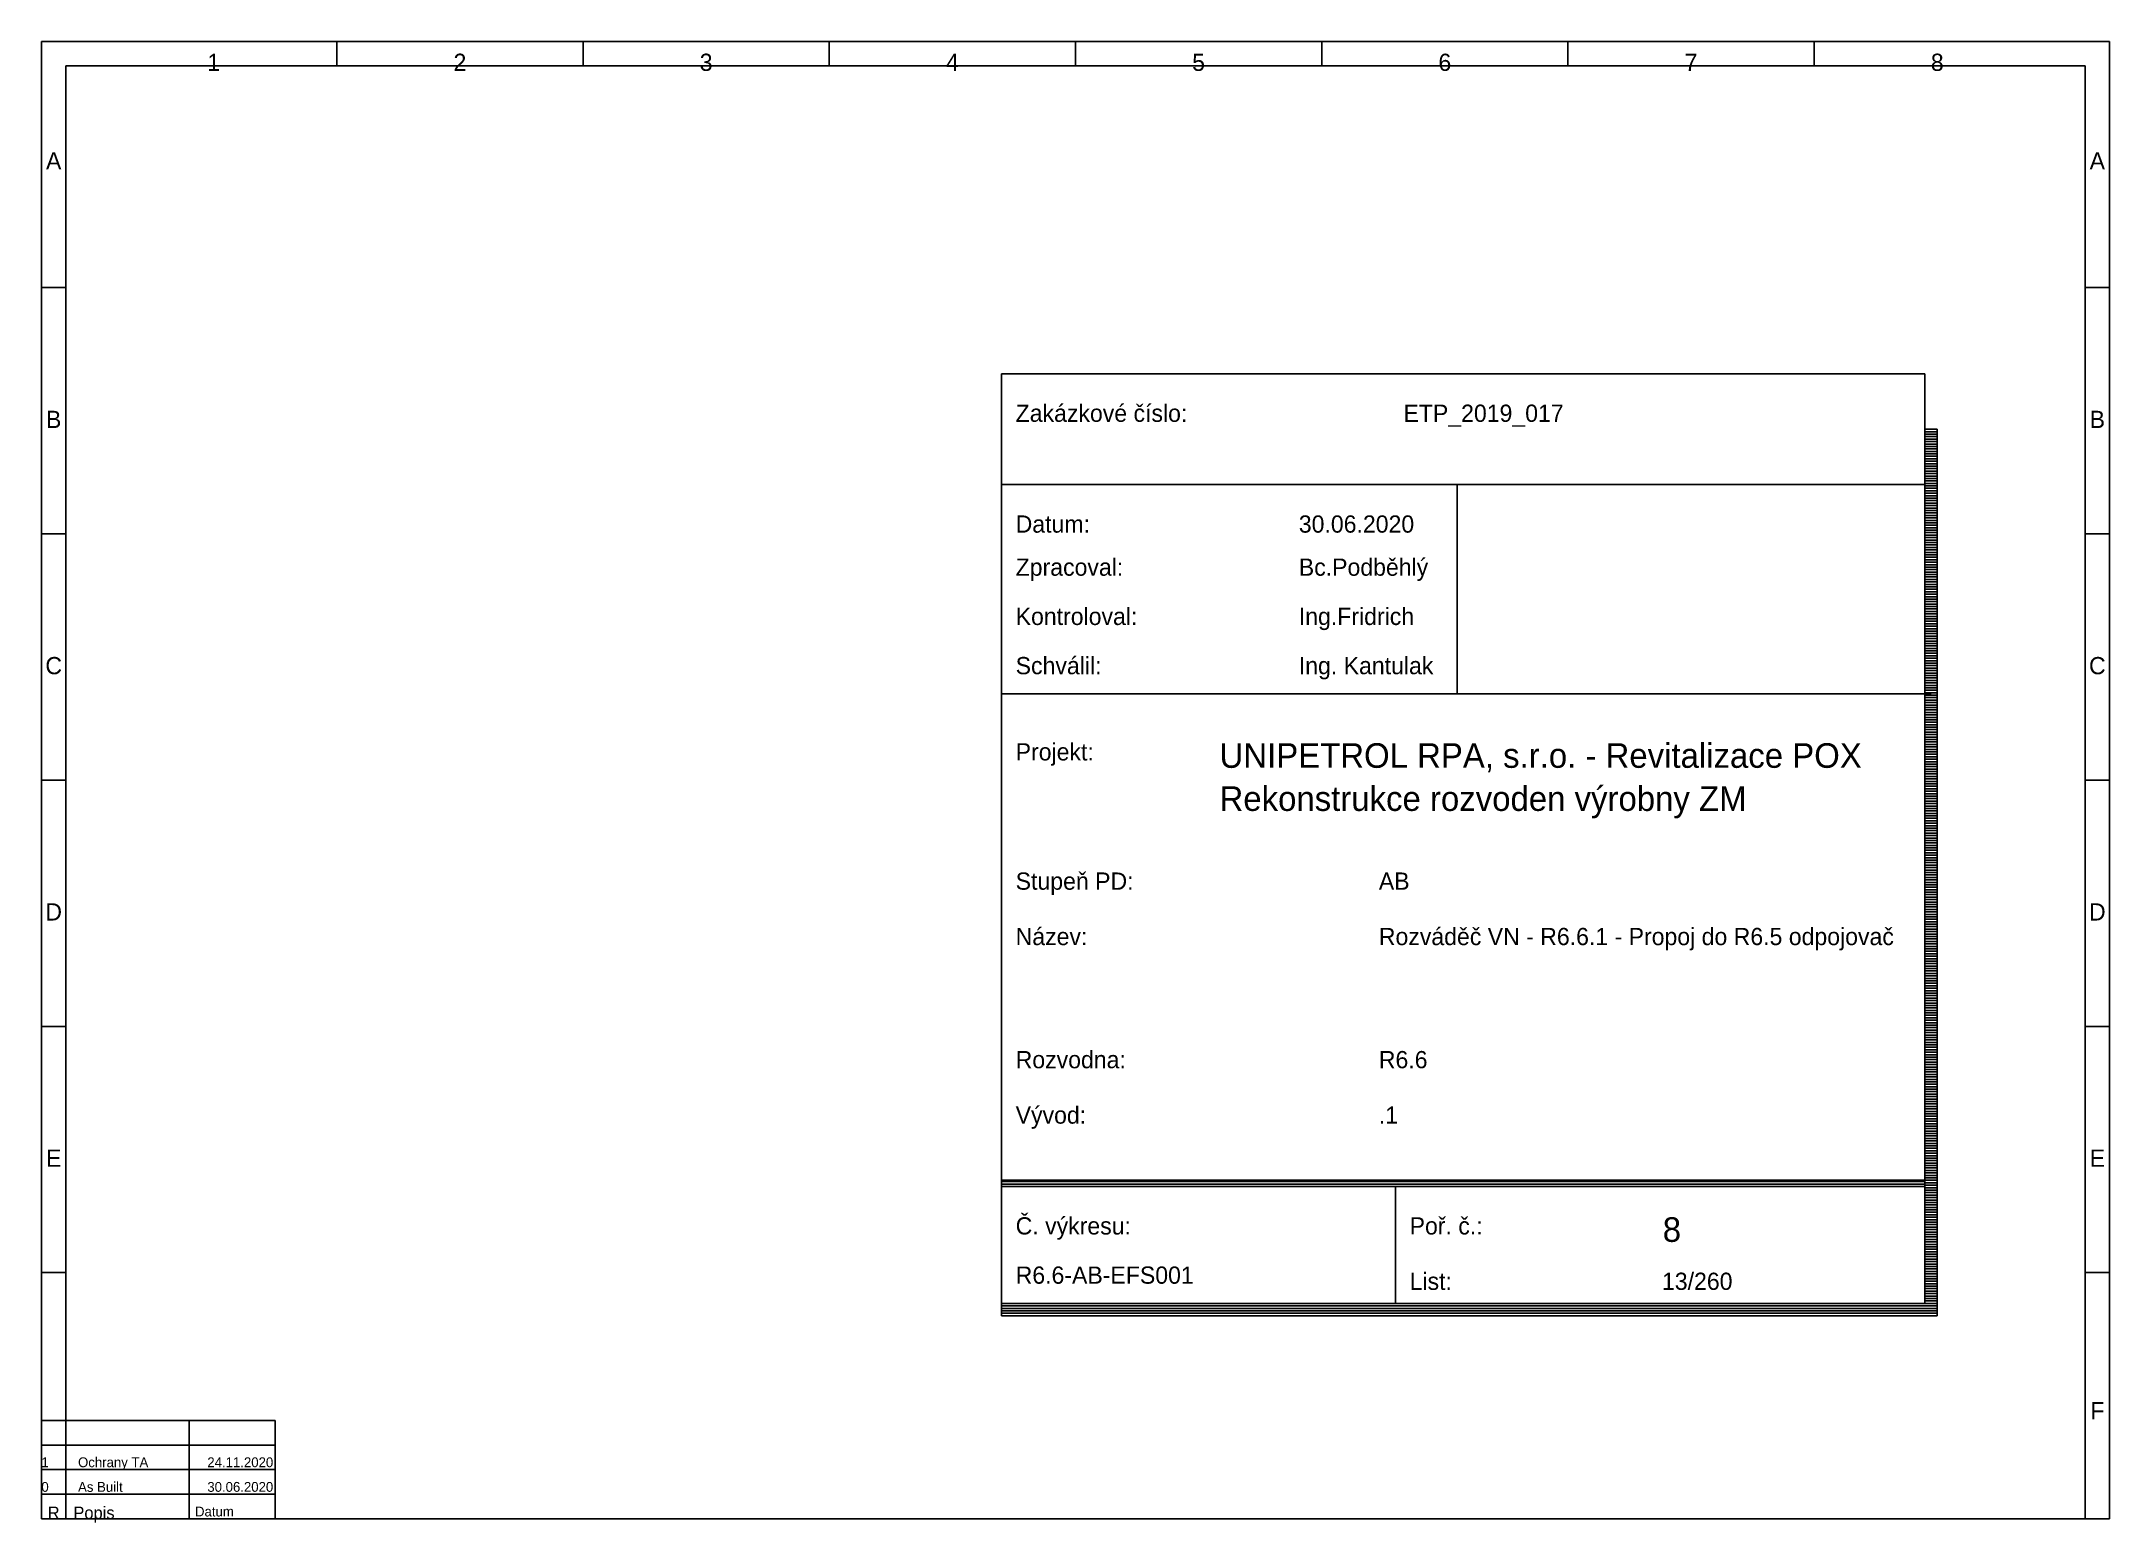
# Model space of a CAD drawing. Extents: x 0 to 420, y -1 to 300.
import ezdxf
from ezdxf.enums import TextEntityAlignment as Align

# ---------------------------------------------------------------- set-up
doc = ezdxf.new("R2010")
doc.units = 0
doc.header["$MEASUREMENT"] = 0
doc.linetypes.add('LTY1', pattern=[0])
for name, color, linetype in [('PEN1', 7, 'LTY1'), ('PEN2', 7, 'LTY1'), ('PEN3', 7, 'LTY1'), ('PEN4', 7, 'LTY1'), ('PEN5', 7, 'LTY1'), ('SF', 7, 'LTY1'), ('SYMBOL', 7, 'LTY1')]:
    doc.layers.add(name, color=color, linetype=linetype)
doc.styles.add('NORMSCHRIFT', font='normwin')

# ---------------------------------------------------------------- blocks, each defined once
blk = doc.blocks.new('9EAA-A3L_POX')
at = {"layer": 'PEN1', "linetype": 'LTY1'}
for p, q in [((60, 295), (60, 300)), ((110, 300), (110, 295)), ((160, 295), (160, 300)), ((210, 300), (210, 295)), ((210, 295), (210, 300)), ((260, 300), (260, 295)), ((310, 295), (310, 300)), ((360, 295), (360, 300)), ((5, 0), (5, 295)), ((5, 295), (415, 295)), ((415, 295), (415, 0)), ((0, 250), (5, 250)), ((420, 250), (415, 250)), ((195, 232.5), (382.5, 232.5)), ((195, 43.75), (195, 232.5)), ((195, 232.5), (382.5, 232.5)), ((382.5, 232.5), (382.5, 43.75)), ((382.5, 221.25), (382.5, 43.75)), ((385, 221.25), (382.5, 221.25)), ((382.5, 221.25), (385, 221.25)), ((382.5, 220.75), (385, 220.75)), ((382.5, 220.25), (385, 220.25)), ((382.5, 219.75), (385, 219.75)), ((382.5, 219.25), (385, 219.25)), ((382.5, 218.75), (385, 218.75)), ((385, 43.75), (385, 221.25)), ((382.5, 218.25), (385, 218.25)), ((382.5, 217.75), (385, 217.75)), ((382.5, 217.25), (385, 217.25)), ((382.5, 216.75), (385, 216.75)), ((382.5, 216.25), (385, 216.25)), ((382.5, 215.75), (385, 215.75)), ((382.5, 215.25), (385, 215.25)), ((382.5, 214.75), (385, 214.75)), ((382.5, 214.25), (385, 214.25)), ((195, 210), (382.5, 210)), ((287.5, 210), (287.5, 167.5)), ((382.5, 213.75), (385, 213.75)), ((382.5, 213.25), (385, 213.25)), ((382.5, 212.75), (385, 212.75)), ((382.5, 212.25), (385, 212.25)), ((382.5, 211.75), (385, 211.75)), ((382.5, 211.25), (385, 211.25)), ((382.5, 210.75), (385, 210.75)), ((382.5, 210.25), (385, 210.25)), ((195, 209.95), (195, 169.95)), ((382.5, 209.75), (385, 209.75)), ((382.5, 209.25), (385, 209.25)), ((382.5, 208.75), (385, 208.75)), ((382.5, 208.25), (385, 208.25)), ((382.5, 207.75), (385, 207.75)), ((382.5, 207.25), (385, 207.25)), ((382.5, 206.75), (385, 206.75)), ((382.5, 206.25), (385, 206.25)), ((382.5, 205.75), (385, 205.75)), ((382.5, 205.25), (385, 205.25)), ((382.5, 204.75), (385, 204.75)), ((382.5, 204.25), (385, 204.25)), ((382.5, 203.75), (385, 203.75)), ((382.5, 203.25), (385, 203.25)), ((382.5, 202.75), (385, 202.75)), ((382.5, 202.25), (385, 202.25)), ((382.5, 201.75), (385, 201.75)), ((0, 200), (5, 200)), ((382.5, 201.25), (385, 201.25)), ((382.5, 200.75), (385, 200.75)), ((382.5, 200.25), (385, 200.25)), ((382.5, 199.75), (385, 199.75)), ((382.5, 199.25), (385, 199.25)), ((382.5, 198.75), (385, 198.75)), ((382.5, 198.25), (385, 198.25)), ((382.5, 197.75), (385, 197.75)), ((420, 200), (415, 200)), ((382.5, 197.25), (385, 197.25)), ((382.5, 196.75), (385, 196.75)), ((382.5, 196.25), (385, 196.25)), ((382.5, 195.75), (385, 195.75)), ((382.5, 195.25), (385, 195.25)), ((382.5, 194.75), (385, 194.75)), ((382.5, 194.25), (385, 194.25)), ((382.5, 193.75), (385, 193.75)), ((382.5, 193.25), (385, 193.25)), ((382.5, 192.75), (385, 192.75)), ((382.5, 192.25), (385, 192.25)), ((382.5, 191.75), (385, 191.75)), ((382.5, 191.25), (385, 191.25)), ((382.5, 190.75), (385, 190.75)), ((382.5, 190.25), (385, 190.25)), ((382.5, 189.75), (385, 189.75)), ((382.5, 189.25), (385, 189.25)), ((382.5, 188.75), (385, 188.75)), ((382.5, 188.25), (385, 188.25)), ((382.5, 187.75), (385, 187.75)), ((382.5, 187.25), (385, 187.25)), ((382.5, 186.75), (385, 186.75)), ((382.5, 186.25), (385, 186.25)), ((382.5, 185.75), (385, 185.75)), ((382.5, 185.25), (385, 185.25)), ((382.5, 184.75), (385, 184.75)), ((382.5, 184.25), (385, 184.25)), ((382.5, 183.75), (385, 183.75)), ((382.5, 183.25), (385, 183.25)), ((382.5, 182.75), (385, 182.75)), ((382.5, 182.25), (385, 182.25)), ((382.5, 181.75), (385, 181.75)), ((382.5, 181.25), (385, 181.25)), ((382.5, 180.75), (385, 180.75)), ((382.5, 180.25), (385, 180.25)), ((382.5, 179.75), (385, 179.75)), ((382.5, 179.25), (385, 179.25)), ((382.5, 178.75), (385, 178.75)), ((382.5, 178.25), (385, 178.25)), ((382.5, 177.75), (385, 177.75)), ((382.5, 177.25), (385, 177.25)), ((382.5, 176.75), (385, 176.75)), ((382.5, 176.25), (385, 176.25)), ((382.5, 175.75), (385, 175.75)), ((382.5, 175.25), (385, 175.25)), ((382.5, 174.75), (385, 174.75)), ((382.5, 174.25), (385, 174.25)), ((382.5, 173.75), (385, 173.75)), ((382.5, 173.25), (385, 173.25)), ((382.5, 172.75), (385, 172.75)), ((382.5, 172.25), (385, 172.25)), ((195, 169.95), (195, 132.45)), ((382.5, 171.75), (385, 171.75)), ((382.5, 171.25), (385, 171.25)), ((382.5, 170.75), (385, 170.75)), ((382.5, 170.25), (385, 170.25)), ((382.5, 169.75), (385, 169.75)), ((382.5, 169.25), (385, 169.25)), ((382.5, 168.75), (385, 168.75)), ((382.5, 168.25), (385, 168.25)), ((195, 167.5), (383.75, 167.5)), ((382.5, 167.75), (385, 167.75)), ((382.5, 167.25), (385, 167.25)), ((382.5, 166.75), (385, 166.75)), ((382.5, 166.25), (385, 166.25)), ((382.5, 165.75), (385, 165.75)), ((382.5, 165.25), (385, 165.25)), ((382.5, 164.75), (385, 164.75)), ((382.5, 164.25), (385, 164.25)), ((382.5, 163.75), (385, 163.75)), ((382.5, 163.25), (385, 163.25)), ((382.5, 162.75), (385, 162.75)), ((382.5, 162.25), (385, 162.25)), ((382.5, 161.75), (385, 161.75)), ((382.5, 161.25), (385, 161.25)), ((382.5, 160.75), (385, 160.75)), ((382.5, 160.25), (385, 160.25)), ((382.5, 159.75), (385, 159.75)), ((382.5, 159.25), (385, 159.25)), ((382.5, 158.75), (385, 158.75)), ((382.5, 158.25), (385, 158.25)), ((382.5, 157.75), (385, 157.75)), ((382.5, 157.25), (385, 157.25)), ((382.5, 156.75), (385, 156.75)), ((382.5, 156.25), (385, 156.25)), ((382.5, 155.75), (385, 155.75)), ((382.5, 155.25), (385, 155.25)), ((382.5, 154.75), (385, 154.75)), ((382.5, 154.25), (385, 154.25)), ((382.5, 153.75), (385, 153.75)), ((382.5, 153.25), (385, 153.25)), ((382.5, 152.75), (385, 152.75)), ((382.5, 152.25), (385, 152.25)), ((382.5, 151.75), (385, 151.75)), ((382.5, 151.25), (385, 151.25)), ((5, 150), (0, 150)), ((382.5, 150.75), (385, 150.75)), ((382.5, 150.25), (385, 150.25)), ((382.5, 149.75), (385, 149.75)), ((382.5, 149.25), (385, 149.25)), ((382.5, 148.75), (385, 148.75)), ((382.5, 148.25), (385, 148.25)), ((382.5, 147.75), (385, 147.75)), ((382.5, 147.25), (385, 147.25)), ((420, 150), (415, 150)), ((382.5, 146.75), (385, 146.75)), ((382.5, 146.25), (385, 146.25)), ((382.5, 145.75), (385, 145.75)), ((382.5, 145.25), (385, 145.25)), ((382.5, 144.75), (385, 144.75)), ((382.5, 144.25), (385, 144.25)), ((382.5, 143.75), (385, 143.75)), ((382.5, 143.25), (385, 143.25)), ((382.5, 142.75), (385, 142.75)), ((382.5, 142.25), (385, 142.25)), ((382.5, 141.75), (385, 141.75)), ((382.5, 141.25), (385, 141.25)), ((382.5, 140.75), (385, 140.75)), ((382.5, 140.25), (385, 140.25)), ((382.5, 139.75), (385, 139.75)), ((382.5, 139.25), (385, 139.25)), ((382.5, 138.75), (385, 138.75)), ((382.5, 138.25), (385, 138.25)), ((382.5, 137.75), (385, 137.75)), ((382.5, 137.25), (385, 137.25)), ((382.5, 136.75), (385, 136.75)), ((382.5, 136.25), (385, 136.25)), ((382.5, 135.75), (385, 135.75)), ((382.5, 135.25), (385, 135.25)), ((382.5, 134.75), (385, 134.75)), ((382.5, 134.25), (385, 134.25)), ((382.5, 133.75), (385, 133.75)), ((382.5, 133.25), (385, 133.25)), ((382.5, 132.75), (385, 132.75)), ((382.5, 132.25), (385, 132.25)), ((382.5, 131.75), (385, 131.75)), ((382.5, 131.25), (385, 131.25)), ((382.5, 130.75), (385, 130.75)), ((382.5, 130.25), (385, 130.25)), ((382.5, 129.75), (385, 129.75)), ((382.5, 129.25), (385, 129.25)), ((382.5, 128.75), (385, 128.75)), ((382.5, 128.25), (385, 128.25)), ((382.5, 127.75), (385, 127.75)), ((382.5, 127.25), (385, 127.25)), ((382.5, 126.75), (385, 126.75)), ((382.5, 126.25), (385, 126.25)), ((382.5, 125.75), (385, 125.75)), ((382.5, 125.25), (385, 125.25)), ((382.5, 124.75), (385, 124.75)), ((382.5, 124.25), (385, 124.25)), ((382.5, 123.75), (385, 123.75)), ((382.5, 123.25), (385, 123.25)), ((382.5, 122.75), (385, 122.75)), ((382.5, 122.25), (385, 122.25)), ((382.5, 121.75), (385, 121.75)), ((382.5, 121.25), (385, 121.25)), ((382.5, 120.75), (385, 120.75)), ((382.5, 120.25), (385, 120.25)), ((382.5, 119.75), (385, 119.75)), ((382.5, 119.25), (385, 119.25)), ((382.5, 118.75), (385, 118.75)), ((382.5, 118.25), (385, 118.25)), ((382.5, 117.75), (385, 117.75)), ((382.5, 117.25), (385, 117.25)), ((382.5, 116.75), (385, 116.75)), ((382.5, 116.25), (385, 116.25)), ((382.5, 115.75), (385, 115.75)), ((382.5, 115.25), (385, 115.25)), ((382.5, 114.75), (385, 114.75)), ((382.5, 114.25), (385, 114.25)), ((382.5, 113.75), (385, 113.75)), ((382.5, 113.25), (385, 113.25)), ((382.5, 112.75), (385, 112.75)), ((382.5, 112.25), (385, 112.25)), ((382.5, 111.75), (385, 111.75)), ((382.5, 111.25), (385, 111.25)), ((382.5, 110.75), (385, 110.75)), ((382.5, 110.25), (385, 110.25)), ((382.5, 109.75), (385, 109.75)), ((382.5, 109.25), (385, 109.25)), ((382.5, 108.75), (385, 108.75)), ((382.5, 108.25), (385, 108.25)), ((382.5, 107.75), (385, 107.75)), ((382.5, 107.25), (385, 107.25)), ((382.5, 106.75), (385, 106.75)), ((382.5, 106.25), (385, 106.25)), ((382.5, 105.75), (385, 105.75)), ((382.5, 105.25), (385, 105.25)), ((382.5, 104.75), (385, 104.75)), ((382.5, 104.25), (385, 104.25)), ((382.5, 103.75), (385, 103.75)), ((382.5, 103.25), (385, 103.25)), ((382.5, 102.75), (385, 102.75)), ((382.5, 102.25), (385, 102.25)), ((382.5, 101.75), (385, 101.75)), ((382.5, 101.25), (385, 101.25)), ((0, 100), (5, 100)), ((382.5, 100.75), (385, 100.75)), ((382.5, 100.25), (385, 100.25)), ((382.5, 99.75), (385, 99.75)), ((382.5, 99.25), (385, 99.25)), ((382.5, 98.75), (385, 98.75)), ((382.5, 98.25), (385, 98.25)), ((382.5, 97.75), (385, 97.75)), ((382.5, 97.25), (385, 97.25)), ((382.5, 96.75), (385, 96.75)), ((420, 100), (415, 100)), ((382.5, 96.25), (385, 96.25)), ((382.5, 95.75), (385, 95.75)), ((382.5, 95.25), (385, 95.25)), ((382.5, 94.75), (385, 94.75)), ((382.5, 94.25), (385, 94.25)), ((382.5, 93.75), (385, 93.75)), ((382.5, 93.25), (385, 93.25)), ((382.5, 92.75), (385, 92.75)), ((382.5, 92.25), (385, 92.25)), ((382.5, 91.75), (385, 91.75)), ((382.5, 91.25), (385, 91.25)), ((382.5, 90.75), (385, 90.75)), ((382.5, 90.25), (385, 90.25)), ((382.5, 89.75), (385, 89.75)), ((382.5, 89.25), (385, 89.25)), ((382.5, 88.75), (385, 88.75)), ((382.5, 88.25), (385, 88.25)), ((382.5, 87.75), (385, 87.75)), ((382.5, 87.25), (385, 87.25)), ((382.5, 86.75), (385, 86.75)), ((382.5, 86.25), (385, 86.25)), ((382.5, 85.75), (385, 85.75)), ((382.5, 85.25), (385, 85.25)), ((382.5, 84.75), (385, 84.75)), ((382.5, 84.25), (385, 84.25)), ((382.5, 83.75), (385, 83.75)), ((382.5, 83.25), (385, 83.25)), ((382.5, 82.75), (385, 82.75)), ((382.5, 82.25), (385, 82.25)), ((382.5, 81.75), (385, 81.75)), ((382.5, 81.25), (385, 81.25)), ((382.5, 80.75), (385, 80.75)), ((382.5, 80.25), (385, 80.25)), ((382.5, 79.75), (385, 79.75)), ((382.5, 79.25), (385, 79.25)), ((382.5, 78.75), (385, 78.75)), ((382.5, 78.25), (385, 78.25)), ((382.5, 77.75), (385, 77.75)), ((382.5, 77.25), (385, 77.25)), ((382.5, 76.75), (385, 76.75)), ((382.5, 76.25), (385, 76.25)), ((382.5, 75.75), (385, 75.75)), ((382.5, 75.25), (385, 75.25)), ((382.5, 74.75), (385, 74.75)), ((382.5, 74.25), (385, 74.25)), ((382.5, 73.75), (385, 73.75)), ((382.5, 73.25), (385, 73.25)), ((382.5, 72.75), (385, 72.75)), ((382.5, 72.25), (385, 72.25)), ((382.5, 71.75), (385, 71.75)), ((195, 68.75), (195, 67.5)), ((382.5, 68.75), (195, 68.75)), ((195, 68.5), (382.5, 68.5)), ((195, 68), (382.5, 68)), ((195, 67.5), (382.5, 67.5)), ((195, 67.5), (382.5, 67.5)), ((275, 67.5), (275, 43.75)), ((382.5, 71.25), (385, 71.25)), ((382.5, 70.75), (385, 70.75)), ((382.5, 70.25), (385, 70.25)), ((382.5, 69.75), (385, 69.75)), ((382.5, 69.25), (385, 69.25)), ((382.5, 68.75), (385, 68.75)), ((382.5, 67.5), (382.5, 68.75)), ((382.5, 68.25), (385, 68.25)), ((382.5, 67.75), (385, 67.75)), ((382.5, 67.25), (385, 67.25)), ((382.5, 66.75), (385, 66.75)), ((382.5, 66.25), (385, 66.25)), ((382.5, 65.75), (385, 65.75)), ((382.5, 65.25), (385, 65.25)), ((382.5, 64.75), (385, 64.75)), ((382.5, 64.25), (385, 64.25)), ((382.5, 63.75), (385, 63.75)), ((382.5, 63.25), (385, 63.25)), ((382.5, 62.75), (385, 62.75)), ((382.5, 62.25), (385, 62.25)), ((382.5, 61.75), (385, 61.75)), ((382.5, 61.25), (385, 61.25)), ((382.5, 60.75), (385, 60.75)), ((382.5, 60.25), (385, 60.25)), ((382.5, 59.75), (385, 59.75)), ((382.5, 59.25), (385, 59.25)), ((382.5, 58.75), (385, 58.75)), ((382.5, 58.25), (385, 58.25)), ((382.5, 57.75), (385, 57.75)), ((382.5, 57.25), (385, 57.25)), ((382.5, 56.75), (385, 56.75)), ((382.5, 56.25), (385, 56.25)), ((382.5, 55.75), (385, 55.75)), ((382.5, 55.25), (385, 55.25)), ((382.5, 54.75), (385, 54.75)), ((382.5, 54.25), (385, 54.25)), ((382.5, 53.75), (385, 53.75)), ((382.5, 53.25), (385, 53.25)), ((382.5, 52.75), (385, 52.75)), ((382.5, 52.25), (385, 52.25)), ((382.5, 51.75), (385, 51.75)), ((382.5, 51.25), (385, 51.25)), ((382.5, 50.75), (385, 50.75)), ((5, 50), (0, 50)), ((382.5, 50.25), (385, 50.25)), ((382.5, 49.75), (385, 49.75)), ((382.5, 49.25), (385, 49.25)), ((382.5, 48.75), (385, 48.75)), ((382.5, 48.25), (385, 48.25)), ((382.5, 47.75), (385, 47.75)), ((382.5, 47.25), (385, 47.25)), ((382.5, 46.75), (385, 46.75)), ((382.5, 46.25), (385, 46.25)), ((420, 50), (415, 50)), ((382.5, 43.75), (195, 43.75)), ((195, 43.75), (195, 41.25)), ((385, 43.75), (195, 43.75)), ((195, 43.75), (385, 43.75)), ((195, 43.75), (382.5, 43.75)), ((195, 43.25), (385, 43.25)), ((195, 42.75), (385, 42.75)), ((195, 42.25), (385, 42.25)), ((382.5, 45.75), (385, 45.75)), ((382.5, 45.25), (385, 45.25)), ((382.5, 44.75), (385, 44.75)), ((382.5, 44.25), (385, 44.25)), ((382.5, 43.75), (385, 43.75)), ((382.5, 43.75), (385, 43.75)), ((385, 41.25), (385, 43.75)), ((195, 41.75), (385, 41.75)), ((195, 41.25), (385, 41.25)), ((195, 41.25), (385, 41.25)), ((0, 20), (47.5, 20)), ((30, 0), (30, 20)), ((47.5, 0), (47.5, 20)), ((47.5, 15), (0, 15)), ((0, 10), (47.5, 10)), ((47.5, 5), (0, 5)), ((0, 0), (47.5, 0))]:
    blk.add_line(p, q, dxfattribs=at)
at = {"layer": 'PEN5', "linetype": 'LTY1'}
for p, q in [((0, 0), (0, 300)), ((0, 300), (420, 300)), ((420, 300), (420, 0)), ((420, 0), (0, 0))]:
    blk.add_line(p, q, dxfattribs=at)
at = {"layer": 'PEN1', "style": 'NORMSCHRIFT'}
for s, p in [('1', (35, 294)), ('2', (85, 294)), ('3', (135, 294)), ('4', (185, 294)), ('5', (235, 294)), ('6', (285, 294)), ('7', (335, 294)), ('8', (385, 294)), ('A', (2.5, 274)), ('A', (417.5, 274)), ('B', (2.5, 221.5)), ('B', (417.5, 221.5)), ('C', (2.5, 171.5)), ('C', (417.5, 171.5)), ('D', (2.5, 121.5)), ('D', (417.5, 121.5)), ('E', (2.5, 71.5)), ('E', (417.5, 71.5)), ('F', (417.5, 20.25))]:
    blk.add_text(s, height=3.5, dxfattribs=at).set_placement(p, align=Align.CENTER)
for s, p in [('Zakázkové číslo:', (197.85, 222.75)), ('Datum:', (197.85, 200.25)), ('Zpracoval:', (197.85, 191.5)), ('Kontroloval:', (197.85, 181.5)), ('Schválil:', (197.85, 171.5)), ('Projekt:', (197.85, 154)), ('Stupeň PD:', (197.85, 127.75)), ('Název:', (197.85, 116.5)), ('Rozvodna:', (197.85, 91.5)), ('Vývod:', (197.85, 80.25)), ('Č. výkresu:', (197.85, 57.75)), ('Poř. č.:', (277.85, 57.75)), ('List:', (277.85, 46.5))]:
    blk.add_text(s, height=3.5, dxfattribs=at).set_placement(p)
at = {"layer": 'PEN1', "style": 'NORMSCHRIFT', "flags": 8}
for tag, p in [('CODE_500', (276.6, 222.75)), ('CODE_72', (255.35, 200.25)), ('CODE_502', (255.35, 191.5)), ('CODE_901', (255.35, 181.5)), ('CODE_503', (255.35, 171.5)), ('CODE_903', (271.6, 127.75)), ('CODE_76', (271.6, 116.5)), ('CODE_9500', (271.6, 105.25)), ('CODE_1', (271.6, 91.5)), ('CODE_3', (271.6, 80.25)), ('CODE_68', (197.85, 47.75)), ('CODE_62', (329.1, 46.5)), ('CODE_71', (329.1, 46.5))]:
    blk.add_attdef(tag, p, '', height=3.5, dxfattribs=at)
at = {"layer": 'PEN2', "style": 'NORMSCHRIFT'}
blk.add_text('R', height=2.5, dxfattribs=at).set_placement((2.5, 0), align=Align.CENTER)
blk.add_text('Popis', height=2.5, dxfattribs=at).set_placement((6.5, 0))
at = {"layer": 'PEN3', "style": 'NORMSCHRIFT', "flags": 8}
for tag, p in [('CODE_501', (239.25, 152.5)), ('CODE_501', (239.25, 143.75)), ('CODE_9502', (329.25, 56.25))]:
    blk.add_attdef(tag, p, '', height=5, dxfattribs=at)
at = {"layer": 'PEN4', "style": 'NORMSCHRIFT'}
blk.add_text('Datum', height=2, dxfattribs=at).set_placement((31.2, 0.5))
at = {"layer": 'PEN4', "style": 'NORMSCHRIFT', "flags": 9}
for tag in ['CODE_60', 'CODE_61', 'CODE_63', 'CODE_64', 'CODE_57', 'CODE_9', 'CODE_67', 'CODE_91', 'CODE_91', 'CODE_91', 'CODE_2500', 'CODE_2501', 'CODE_2502', 'CODE_2503', 'CODE_2504', 'CODE_2505', 'CODE_2506', 'CODE_2507', 'CODE_2508', 'CODE_2509', 'CODE_4510', 'CODE_12778', 'CODE_12783', 'CODE_12782', 'CODE_5902', 'CODE_12766', 'CODE_12791', 'CODE_91', 'CODE_91', 'CODE_2160', 'CODE_2000', 'CODE_2001', 'CODE_2002', 'CODE_2003', 'CODE_2004', 'CODE_2005', 'CODE_2006', 'CODE_2007', 'CODE_2008', 'CODE_2009', 'CODE_2012', 'CODE_2013', 'CODE_2014', 'CODE_2015', 'CODE_2016', 'CODE_2017', 'CODE_2018', 'CODE_2019', 'CODE_2130', 'CODE_2131', 'CODE_5030', 'CODE_5031', 'CODE_5032', 'CODE_5033', 'CODE_5034', 'CODE_5035']:
    blk.add_attdef(tag, (0, 0), '', height=3.5, dxfattribs=at)
blk = doc.blocks.new('_9-REV')
at = {"layer": 'PEN4', "style": 'NORMSCHRIFT', "flags": 8}
blk.add_attdef('CODE_12778', text='', height=2, dxfattribs=at).set_placement((-0.25, 0.5), align=Align.CENTER)
at = {"layer": 'PEN4', "style": 'NORMSCHRIFT'}
for tag, p, height, flags in [('CODE_5902', (0, 0), 3.5, 9), ('CODE_12783', (6.45, 0.5), 2, 8), ('CODE_12782', (32.7, 0.5), 2, 8)]:
    blk.add_attdef(tag, p, '', height=height, dxfattribs=dict(at, flags=flags))

msp = doc.modelspace()

# ---------------------------------------------------------------- block references
at = {"layer": 'SF'}
ref = msp.add_blockref('9EAA-A3L_POX', (0, 0), dxfattribs=at)
ref.add_attrib('CODE_1', 'R6.6', (271.6, 91.5), dxfattribs={"layer": 'PEN1', "height": 3.5, "style": 'NORMSCHRIFT', "flags": 8})
ref.add_attrib('CODE_3', '.1', (271.6, 80.25), dxfattribs={"layer": 'PEN1', "height": 3.5, "style": 'NORMSCHRIFT', "flags": 8})
ref.add_attrib('CODE_76', 'Rozváděč VN - R6.6.1 - Propoj do R6.5 odpojovač', (271.6, 116.5), dxfattribs={"layer": 'PEN1', "height": 3.5, "style": 'NORMSCHRIFT', "flags": 8})
ref.add_attrib('CODE_9502', '8', (329.25, 56.25), dxfattribs={"layer": 'PEN3', "height": 5, "style": 'NORMSCHRIFT', "flags": 8})
ref.add_attrib('CODE_72', '30.06.2020', (255.35, 200.25), dxfattribs={"layer": 'PEN1', "height": 3.5, "style": 'NORMSCHRIFT', "flags": 8})
ref.add_attrib('CODE_502', 'Bc.Podběhlý', (255.35, 191.5), dxfattribs={"layer": 'PEN1', "height": 3.5, "style": 'NORMSCHRIFT', "flags": 8})
ref.add_attrib('CODE_901', 'Ing.Fridrich', (255.35, 181.5), dxfattribs={"layer": 'PEN1', "height": 3.5, "style": 'NORMSCHRIFT', "flags": 8})
ref.add_attrib('CODE_503', 'Ing. Kantulak', (255.35, 171.5), dxfattribs={"layer": 'PEN1', "height": 3.5, "style": 'NORMSCHRIFT', "flags": 8})
ref.add_attrib('CODE_501', 'UNIPETROL RPA, s.r.o. - Revitalizace POX', (239.25, 152.5), dxfattribs={"layer": 'PEN3', "height": 5, "style": 'NORMSCHRIFT', "flags": 8})
ref.add_attrib('CODE_501', 'Rekonstrukce rozvoden výrobny ZM', (239.25, 143.75), dxfattribs={"layer": 'PEN3', "height": 5, "style": 'NORMSCHRIFT', "flags": 8})
ref.add_attrib('CODE_500', 'ETP_2019_017', (276.6, 222.75), dxfattribs={"layer": 'PEN1', "height": 3.5, "style": 'NORMSCHRIFT', "flags": 8})
ref.add_attrib('CODE_68', 'R6.6-AB-EFS001', (197.85, 47.75), dxfattribs={"layer": 'PEN1', "height": 3.5, "style": 'NORMSCHRIFT', "flags": 8})
ref.add_attrib('CODE_903', 'AB', (271.6, 127.75), dxfattribs={"layer": 'PEN1', "height": 3.5, "style": 'NORMSCHRIFT', "flags": 8})
at = {"layer": 'SYMBOL'}
for p, values in [((1, 10), {'CODE_12778': '1', 'CODE_12783': 'Ochrany TA', 'CODE_12782': '24.11.2020'}), ((1, 5), {'CODE_12778': '0', 'CODE_12783': 'As Built', 'CODE_12782': '30.06.2020'})]:
    msp.add_blockref('_9-REV', p, dxfattribs=at).add_auto_attribs(values)

# ---------------------------------------------------------------- texts
at = {"layer": 'PEN1', "style": 'NORMSCHRIFT'}
msp.add_text('13/260', height=3.5, dxfattribs=at).set_placement((329.1, 46.5))

doc.saveas('drawing.dxf')
